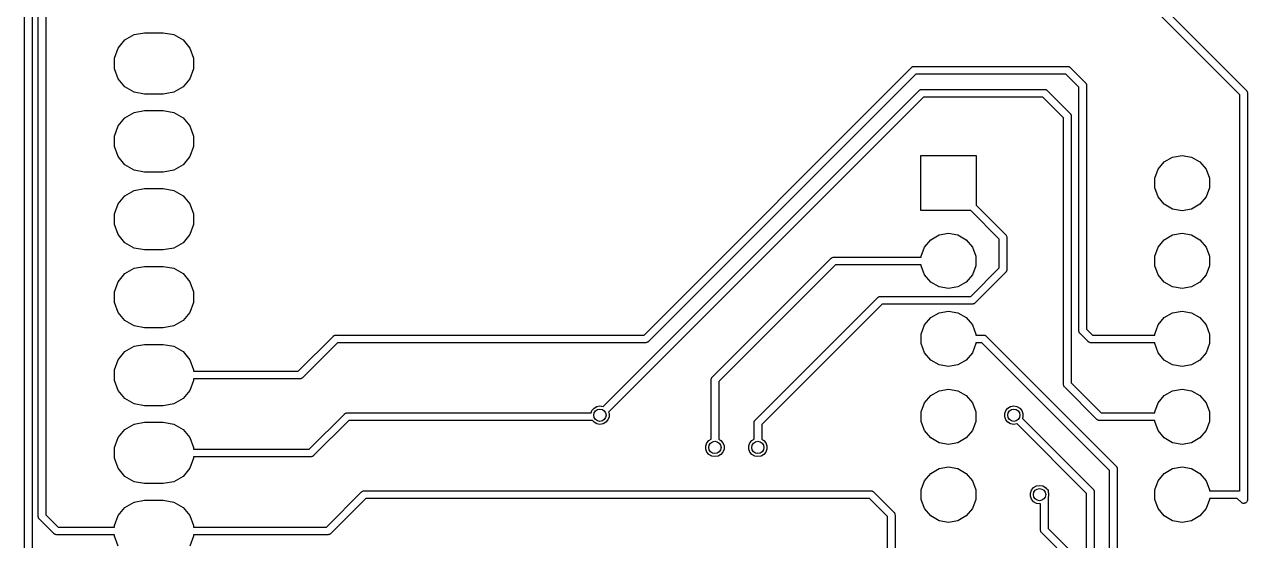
# Model space of a CAD drawing. Extents: x 100.7 to 163.2, y -130.7 to -69.1.
# Drawn here: x 100.67 to 140.56, y -106.91 to -90.08 of the extents above; entities that cross this region are included whole.
import ezdxf

# ---------------------------------------------------------------- set-up
doc = ezdxf.new("R2010")
doc.units = 0
doc.header["$MEASUREMENT"] = 0
doc.layers.add('BLACK', color=7, linetype='CONTINUOUS')

msp = doc.modelspace()

# ---------------------------------------------------------------- linework, layer by layer
at = {"layer": 'Black'}
for p, q in [((100.665, -107.97), (100.665, -87.17)), ((100.915, -87.2218), (100.915, -107.918)), ((101.115, -106.12), (101.115, -87.92)), ((101.365, -87.9718), (101.365, -106.068)), ((140.315, -92.3718), (137.638, -89.695)), ((137.778, -89.4816), (140.528, -92.2316)), ((103.942, -90.584), (104.243, -90.4103)), ((104.243, -90.4103), (104.585, -90.35)), ((104.585, -90.35), (105.195, -90.35)), ((105.195, -90.35), (105.537, -90.4103)), ((105.537, -90.4103), (105.838, -90.584)), ((103.6, -91.1764), (103.719, -90.85)), ((103.719, -90.85), (103.942, -90.584)), ((105.838, -90.584), (106.061, -90.85)), ((106.061, -90.85), (106.18, -91.1764)), ((103.6, -91.5236), (103.6, -91.1764)), ((106.18, -91.1764), (106.18, -91.5236)), ((103.719, -91.85), (103.6, -91.5236)), ((106.18, -91.5236), (106.061, -91.85)), ((120.878, -100.205), (129.602, -91.4816)), ((129.742, -91.695), (121.018, -100.418)), ((129.602, -91.4816), (129.606, -91.4785)), ((129.606, -91.4785), (129.61, -91.4742)), ((129.61, -91.4742), (129.624, -91.4661)), ((129.624, -91.4661), (129.637, -91.4567)), ((129.637, -91.4567), (129.642, -91.4553)), ((129.642, -91.4553), (129.647, -91.4525)), ((129.647, -91.4525), (129.663, -91.4497)), ((129.663, -91.4497), (129.679, -91.4455)), ((129.679, -91.4455), (129.685, -91.446)), ((129.685, -91.446), (129.69, -91.445)), ((129.69, -91.445), (134.69, -91.445)), ((134.638, -91.695), (129.742, -91.695)), ((135.065, -92.1218), (134.638, -91.695)), ((134.69, -91.445), (134.695, -91.446)), ((134.695, -91.446), (134.701, -91.4455)), ((134.701, -91.4455), (134.717, -91.4497)), ((134.717, -91.4497), (134.733, -91.4525)), ((134.733, -91.4525), (134.738, -91.4553)), ((134.738, -91.4553), (134.743, -91.4567)), ((134.743, -91.4567), (134.756, -91.4661)), ((134.756, -91.4661), (134.77, -91.4742)), ((134.77, -91.4742), (134.774, -91.4785)), ((134.774, -91.4785), (134.778, -91.4816)), ((134.778, -91.4816), (135.278, -91.9816)), ((103.942, -92.116), (103.719, -91.85)), ((104.243, -92.2897), (103.942, -92.116)), ((105.838, -92.116), (105.537, -92.2897)), ((106.061, -91.85), (105.838, -92.116)), ((135.065, -100.07), (135.065, -92.1218)), ((135.278, -91.9816), (135.282, -91.9861)), ((135.282, -91.9861), (135.286, -91.9897)), ((135.286, -91.9897), (135.294, -92.0038)), ((135.294, -92.0038), (135.303, -92.0172)), ((135.303, -92.0172), (135.305, -92.0225)), ((135.305, -92.0225), (135.307, -92.0272)), ((135.307, -92.0272), (135.31, -92.0433)), ((135.31, -92.0433), (135.315, -92.0591)), ((135.315, -92.0591), (135.314, -92.0646)), ((135.314, -92.0646), (135.315, -92.07)), ((135.315, -92.07), (135.315, -100.018)), ((104.585, -92.35), (104.243, -92.2897)), ((105.195, -92.35), (104.585, -92.35)), ((105.537, -92.2897), (105.195, -92.35)), ((119.545, -102.538), (129.852, -92.2316)), ((129.992, -92.445), (119.719, -102.718)), ((129.852, -92.2316), (129.856, -92.2285)), ((129.856, -92.2285), (129.86, -92.2242)), ((129.86, -92.2242), (129.874, -92.2161)), ((129.874, -92.2161), (129.887, -92.2067)), ((129.887, -92.2067), (129.892, -92.2053)), ((129.892, -92.2053), (129.897, -92.2025)), ((129.897, -92.2025), (129.913, -92.1997)), ((129.913, -92.1997), (129.929, -92.1955)), ((129.929, -92.1955), (129.935, -92.196)), ((129.935, -92.196), (129.94, -92.195)), ((129.94, -92.195), (133.94, -92.195)), ((133.888, -92.445), (129.992, -92.445)), ((134.565, -93.1218), (133.888, -92.445)), ((133.94, -92.195), (133.945, -92.196)), ((133.945, -92.196), (133.951, -92.1955)), ((133.951, -92.1955), (133.967, -92.1997)), ((133.967, -92.1997), (133.983, -92.2025)), ((133.983, -92.2025), (133.988, -92.2053)), ((133.988, -92.2053), (133.993, -92.2067)), ((133.993, -92.2067), (134.006, -92.2161)), ((134.006, -92.2161), (134.02, -92.2242)), ((134.02, -92.2242), (134.024, -92.2285)), ((134.024, -92.2285), (134.028, -92.2316)), ((134.028, -92.2316), (134.778, -92.9816)), ((140.315, -105.291), (140.315, -92.3718)), ((140.528, -92.2316), (140.532, -92.2361)), ((140.532, -92.2361), (140.536, -92.2397)), ((140.536, -92.2397), (140.544, -92.2538)), ((140.544, -92.2538), (140.553, -92.2672)), ((140.553, -92.2672), (140.555, -92.2725)), ((140.555, -92.2725), (140.557, -92.2772)), ((140.557, -92.2772), (140.56, -92.2933)), ((140.56, -92.2933), (140.565, -92.3091)), ((140.565, -92.3091), (140.564, -92.3146)), ((140.564, -92.3146), (140.565, -92.32)), ((140.565, -92.32), (140.565, -105.57)), ((103.942, -93.124), (104.243, -92.9503)), ((104.243, -92.9503), (104.585, -92.89)), ((104.585, -92.89), (105.195, -92.89)), ((105.195, -92.89), (105.537, -92.9503)), ((105.537, -92.9503), (105.838, -93.124)), ((103.719, -93.39), (103.942, -93.124)), ((105.838, -93.124), (106.061, -93.39)), ((134.565, -101.82), (134.565, -93.1218)), ((134.778, -92.9816), (134.782, -92.9861)), ((134.782, -92.9861), (134.786, -92.9897)), ((134.786, -92.9897), (134.794, -93.0038)), ((134.794, -93.0038), (134.803, -93.0172)), ((134.803, -93.0172), (134.805, -93.0225)), ((134.805, -93.0225), (134.807, -93.0272)), ((134.807, -93.0272), (134.81, -93.0433)), ((134.81, -93.0433), (134.815, -93.0591)), ((134.815, -93.0591), (134.814, -93.0646)), ((134.814, -93.0646), (134.815, -93.07)), ((134.815, -93.07), (134.815, -101.768)), ((103.6, -93.7164), (103.719, -93.39)), ((103.6, -94.0636), (103.6, -93.7164)), ((106.061, -93.39), (106.18, -93.7164)), ((106.18, -93.7164), (106.18, -94.0636)), ((103.719, -94.39), (103.6, -94.0636)), ((106.18, -94.0636), (106.061, -94.39)), ((103.942, -94.656), (103.719, -94.39)), ((106.061, -94.39), (105.838, -94.656)), ((129.91, -96.15), (129.91, -94.35)), ((129.91, -94.35), (131.71, -94.35)), ((131.71, -94.35), (131.71, -95.9732)), ((137.648, -94.7983), (137.849, -94.5579)), ((137.849, -94.5579), (138.121, -94.401)), ((138.121, -94.401), (138.43, -94.3466)), ((138.43, -94.3466), (138.739, -94.401)), ((138.739, -94.401), (139.011, -94.5579)), ((139.011, -94.5579), (139.212, -94.7983)), ((104.243, -94.8297), (103.942, -94.656)), ((104.585, -94.89), (104.243, -94.8297)), ((105.195, -94.89), (104.585, -94.89)), ((105.537, -94.8297), (105.195, -94.89)), ((105.838, -94.656), (105.537, -94.8297)), ((137.54, -95.0931), (137.648, -94.7983)), ((139.212, -94.7983), (139.32, -95.0931)), ((137.54, -95.4069), (137.54, -95.0931)), ((139.32, -95.0931), (139.32, -95.4069)), ((103.719, -95.93), (103.942, -95.664)), ((103.942, -95.664), (104.243, -95.4903)), ((104.243, -95.4903), (104.585, -95.43)), ((104.585, -95.43), (105.195, -95.43)), ((105.195, -95.43), (105.537, -95.4903)), ((105.537, -95.4903), (105.838, -95.664)), ((105.838, -95.664), (106.061, -95.93)), ((137.648, -95.7017), (137.54, -95.4069)), ((137.849, -95.9421), (137.648, -95.7017)), ((139.212, -95.7017), (139.011, -95.9421)), ((139.32, -95.4069), (139.212, -95.7017)), ((103.6, -96.2564), (103.719, -95.93)), ((106.061, -95.93), (106.18, -96.2564)), ((131.533, -96.15), (129.91, -96.15)), ((132.465, -97.0818), (131.533, -96.15)), ((131.71, -95.9732), (132.678, -96.9416)), ((138.121, -96.099), (137.849, -95.9421)), ((138.43, -96.1534), (138.121, -96.099)), ((138.739, -96.099), (138.43, -96.1534)), ((139.011, -95.9421), (138.739, -96.099)), ((103.6, -96.6036), (103.6, -96.2564)), ((106.18, -96.2564), (106.18, -96.6036)), ((103.719, -96.93), (103.6, -96.6036)), ((103.942, -97.196), (103.719, -96.93)), ((106.061, -96.93), (105.838, -97.196)), ((106.18, -96.6036), (106.061, -96.93)), ((130.229, -97.0979), (130.501, -96.941)), ((130.501, -96.941), (130.81, -96.8866)), ((130.81, -96.8866), (131.119, -96.941)), ((131.119, -96.941), (131.391, -97.0979)), ((132.678, -96.9416), (132.682, -96.9461)), ((132.682, -96.9461), (132.686, -96.9497)), ((132.686, -96.9497), (132.694, -96.9638)), ((137.849, -97.0979), (138.121, -96.941)), ((138.121, -96.941), (138.43, -96.8866)), ((138.43, -96.8866), (138.739, -96.941)), ((138.739, -96.941), (139.011, -97.0979)), ((104.243, -97.3697), (103.942, -97.196)), ((105.838, -97.196), (105.537, -97.3697)), ((129.92, -97.6331), (130.028, -97.3383)), ((130.028, -97.3383), (130.229, -97.0979)), ((131.391, -97.0979), (131.592, -97.3383)), ((131.592, -97.3383), (131.7, -97.6331)), ((132.465, -98.0182), (132.465, -97.0818)), ((132.694, -96.9638), (132.703, -96.9772)), ((132.703, -96.9772), (132.705, -96.9825)), ((132.705, -96.9825), (132.707, -96.9872)), ((132.707, -96.9872), (132.71, -97.0033)), ((132.71, -97.0033), (132.715, -97.0191)), ((132.715, -97.0191), (132.714, -97.0246)), ((132.714, -97.0246), (132.715, -97.03)), ((132.715, -97.03), (132.715, -98.07)), ((137.54, -97.6331), (137.648, -97.3383)), ((137.648, -97.3383), (137.849, -97.0979)), ((139.011, -97.0979), (139.212, -97.3383)), ((139.212, -97.3383), (139.32, -97.6331)), ((104.585, -97.43), (104.243, -97.3697)), ((105.195, -97.43), (104.585, -97.43)), ((105.537, -97.3697), (105.195, -97.43)), ((123.102, -101.582), (126.982, -97.7016)), ((126.982, -97.7016), (126.986, -97.6985)), ((126.986, -97.6985), (126.99, -97.6942)), ((126.99, -97.6942), (127.004, -97.6861)), ((127.004, -97.6861), (127.017, -97.6767)), ((127.017, -97.6767), (127.022, -97.6753)), ((127.022, -97.6753), (127.027, -97.6725)), ((127.027, -97.6725), (127.043, -97.6697)), ((127.043, -97.6697), (127.059, -97.6655)), ((127.059, -97.6655), (127.065, -97.666)), ((127.065, -97.666), (127.07, -97.665)), ((127.07, -97.665), (129.92, -97.665)), ((129.92, -97.665), (129.92, -97.6331)), ((131.7, -97.6331), (131.7, -97.9469)), ((137.54, -97.9469), (137.54, -97.6331)), ((139.32, -97.6331), (139.32, -97.9469)), ((103.942, -98.204), (104.243, -98.0303)), ((104.243, -98.0303), (104.585, -97.97)), ((104.585, -97.97), (105.195, -97.97)), ((105.195, -97.97), (105.537, -98.0303)), ((105.537, -98.0303), (105.838, -98.204)), ((127.122, -97.915), (123.315, -101.722)), ((129.92, -97.915), (127.122, -97.915)), ((129.92, -97.9469), (129.92, -97.915)), ((130.028, -98.2417), (129.92, -97.9469)), ((131.538, -98.945), (132.465, -98.0182)), ((131.7, -97.9469), (131.592, -98.2417)), ((132.682, -98.1539), (132.678, -98.1584)), ((132.686, -98.1503), (132.682, -98.1539)), ((132.694, -98.1362), (132.686, -98.1503)), ((132.703, -98.1228), (132.694, -98.1362)), ((132.705, -98.1175), (132.703, -98.1228)), ((132.707, -98.1128), (132.705, -98.1175)), ((132.71, -98.0967), (132.707, -98.1128)), ((132.715, -98.0809), (132.71, -98.0967)), ((132.715, -98.07), (132.714, -98.0754)), ((132.714, -98.0754), (132.715, -98.0809)), ((137.648, -98.2417), (137.54, -97.9469)), ((139.32, -97.9469), (139.212, -98.2417)), ((103.6, -98.7964), (103.719, -98.47)), ((103.719, -98.47), (103.942, -98.204)), ((105.838, -98.204), (106.061, -98.47)), ((106.061, -98.47), (106.18, -98.7964)), ((130.229, -98.4821), (130.028, -98.2417)), ((130.501, -98.639), (130.229, -98.4821)), ((131.391, -98.4821), (131.119, -98.639)), ((131.592, -98.2417), (131.391, -98.4821)), ((132.678, -98.1584), (131.678, -99.1584)), ((137.849, -98.4821), (137.648, -98.2417)), ((138.121, -98.639), (137.849, -98.4821)), ((139.011, -98.4821), (138.739, -98.639)), ((139.212, -98.2417), (139.011, -98.4821)), ((103.6, -99.1436), (103.6, -98.7964)), ((106.18, -98.7964), (106.18, -99.1436)), ((128.547, -98.9525), (128.563, -98.9497)), ((128.563, -98.9497), (128.579, -98.9455)), ((128.579, -98.9455), (128.585, -98.946)), ((128.585, -98.946), (128.59, -98.945)), ((128.59, -98.945), (131.538, -98.945)), ((130.81, -98.6934), (130.501, -98.639)), ((131.119, -98.639), (130.81, -98.6934)), ((138.43, -98.6934), (138.121, -98.639)), ((138.739, -98.639), (138.43, -98.6934)), ((103.719, -99.47), (103.6, -99.1436)), ((106.18, -99.1436), (106.061, -99.47)), ((124.502, -102.982), (128.502, -98.9816)), ((128.642, -99.195), (124.715, -103.122)), ((128.502, -98.9816), (128.506, -98.9785)), ((128.506, -98.9785), (128.51, -98.9742)), ((128.51, -98.9742), (128.524, -98.9661)), ((128.524, -98.9661), (128.537, -98.9567)), ((128.537, -98.9567), (128.542, -98.9553)), ((128.542, -98.9553), (128.547, -98.9525)), ((131.59, -99.195), (128.642, -99.195)), ((131.595, -99.194), (131.59, -99.195)), ((131.601, -99.1945), (131.595, -99.194)), ((131.617, -99.1903), (131.601, -99.1945)), ((131.633, -99.1875), (131.617, -99.1903)), ((131.638, -99.1847), (131.633, -99.1875)), ((131.643, -99.1833), (131.638, -99.1847)), ((131.656, -99.1739), (131.643, -99.1833)), ((131.67, -99.1658), (131.656, -99.1739)), ((131.674, -99.1615), (131.67, -99.1658)), ((131.678, -99.1584), (131.674, -99.1615)), ((103.942, -99.736), (103.719, -99.47)), ((104.243, -99.9097), (103.942, -99.736)), ((105.838, -99.736), (105.537, -99.9097)), ((106.061, -99.47), (105.838, -99.736)), ((130.028, -99.8783), (130.229, -99.6379)), ((130.229, -99.6379), (130.501, -99.481)), ((130.501, -99.481), (130.81, -99.4266)), ((130.81, -99.4266), (131.119, -99.481)), ((131.119, -99.481), (131.391, -99.6379)), ((131.391, -99.6379), (131.592, -99.8783)), ((137.648, -99.8783), (137.849, -99.6379)), ((137.849, -99.6379), (138.121, -99.481)), ((138.121, -99.481), (138.43, -99.4266)), ((138.43, -99.4266), (138.739, -99.481)), ((138.739, -99.481), (139.011, -99.6379)), ((139.011, -99.6379), (139.212, -99.8783)), ((104.585, -99.97), (104.243, -99.9097)), ((105.195, -99.97), (104.585, -99.97)), ((105.537, -99.9097), (105.195, -99.97)), ((129.92, -100.173), (130.028, -99.8783)), ((131.592, -99.8783), (131.7, -100.173)), ((135.066, -100.075), (135.065, -100.07)), ((135.065, -100.081), (135.066, -100.075)), ((135.07, -100.097), (135.065, -100.081)), ((135.073, -100.113), (135.07, -100.097)), ((135.075, -100.118), (135.073, -100.113)), ((135.077, -100.123), (135.075, -100.118)), ((135.086, -100.136), (135.077, -100.123)), ((135.094, -100.15), (135.086, -100.136)), ((135.315, -100.018), (135.502, -100.205)), ((137.54, -100.173), (137.648, -99.8783)), ((139.212, -99.8783), (139.32, -100.173)), ((104.243, -100.57), (104.585, -100.51)), ((104.585, -100.51), (105.195, -100.51)), ((105.195, -100.51), (105.537, -100.57)), ((109.598, -101.385), (110.742, -100.242)), ((110.882, -100.455), (109.738, -101.598)), ((110.742, -100.242), (110.746, -100.238)), ((110.746, -100.238), (110.75, -100.234)), ((110.75, -100.234), (110.764, -100.226)), ((110.764, -100.226), (110.777, -100.217)), ((110.777, -100.217), (110.782, -100.215)), ((110.782, -100.215), (110.787, -100.213)), ((110.787, -100.213), (110.803, -100.21)), ((110.803, -100.21), (110.819, -100.205)), ((110.819, -100.205), (110.825, -100.206)), ((110.825, -100.206), (110.83, -100.205)), ((110.83, -100.205), (114.3, -100.205)), ((114.3, -100.455), (110.882, -100.455)), ((114.3, -100.205), (120.878, -100.205)), ((120.93, -100.455), (114.3, -100.455)), ((120.935, -100.454), (120.93, -100.455)), ((120.941, -100.455), (120.935, -100.454)), ((120.957, -100.45), (120.941, -100.455)), ((120.973, -100.447), (120.957, -100.45)), ((120.978, -100.445), (120.973, -100.447)), ((120.983, -100.443), (120.978, -100.445)), ((120.996, -100.434), (120.983, -100.443)), ((121.01, -100.426), (120.996, -100.434)), ((121.014, -100.422), (121.01, -100.426)), ((121.018, -100.418), (121.014, -100.422)), ((129.92, -100.487), (129.92, -100.173)), ((130.028, -100.782), (129.92, -100.487)), ((131.7, -100.487), (131.592, -100.782)), ((131.7, -100.173), (131.7, -100.205)), ((131.7, -100.205), (131.95, -100.205)), ((131.898, -100.455), (131.7, -100.455)), ((131.7, -100.455), (131.7, -100.487)), ((136.065, -104.622), (131.898, -100.455)), ((131.95, -100.205), (131.955, -100.206)), ((131.955, -100.206), (131.961, -100.205)), ((131.961, -100.205), (131.977, -100.21)), ((131.977, -100.21), (131.993, -100.213)), ((131.993, -100.213), (131.998, -100.215)), ((131.998, -100.215), (132.003, -100.217)), ((132.003, -100.217), (132.016, -100.226)), ((132.016, -100.226), (132.03, -100.234)), ((132.03, -100.234), (132.034, -100.238)), ((132.034, -100.238), (132.038, -100.242)), ((132.038, -100.242), (136.278, -104.482)), ((135.098, -100.154), (135.094, -100.15)), ((135.102, -100.158), (135.098, -100.154)), ((135.362, -100.418), (135.102, -100.158)), ((135.366, -100.422), (135.362, -100.418)), ((135.37, -100.426), (135.366, -100.422)), ((135.384, -100.434), (135.37, -100.426)), ((135.397, -100.443), (135.384, -100.434)), ((135.402, -100.445), (135.397, -100.443)), ((135.407, -100.447), (135.402, -100.445)), ((135.423, -100.45), (135.407, -100.447)), ((135.439, -100.455), (135.423, -100.45)), ((135.445, -100.454), (135.439, -100.455)), ((135.45, -100.455), (135.445, -100.454)), ((137.54, -100.455), (135.45, -100.455)), ((135.502, -100.205), (137.54, -100.205)), ((137.54, -100.205), (137.54, -100.173)), ((137.54, -100.487), (137.54, -100.455)), ((137.648, -100.782), (137.54, -100.487)), ((139.32, -100.487), (139.212, -100.782)), ((139.32, -100.173), (139.32, -100.487)), ((103.719, -101.01), (103.942, -100.744)), ((103.942, -100.744), (104.243, -100.57)), ((105.537, -100.57), (105.838, -100.744)), ((105.838, -100.744), (106.061, -101.01)), ((130.229, -101.022), (130.028, -100.782)), ((131.592, -100.782), (131.391, -101.022)), ((137.849, -101.022), (137.648, -100.782)), ((139.212, -100.782), (139.011, -101.022)), ((103.6, -101.336), (103.719, -101.01)), ((103.6, -101.684), (103.6, -101.336)), ((106.061, -101.01), (106.18, -101.336)), ((106.18, -101.336), (106.18, -101.385)), ((130.501, -101.179), (130.229, -101.022)), ((130.81, -101.233), (130.501, -101.179)), ((131.119, -101.179), (130.81, -101.233)), ((131.391, -101.022), (131.119, -101.179)), ((138.121, -101.179), (137.849, -101.022)), ((138.43, -101.233), (138.121, -101.179)), ((138.739, -101.179), (138.43, -101.233)), ((139.011, -101.022), (138.739, -101.179)), ((103.719, -102.01), (103.6, -101.684)), ((106.18, -101.684), (106.061, -102.01)), ((106.18, -101.385), (109.598, -101.385)), ((109.65, -101.635), (106.18, -101.635)), ((106.18, -101.635), (106.18, -101.684)), ((109.655, -101.634), (109.65, -101.635)), ((109.661, -101.635), (109.655, -101.634)), ((109.677, -101.63), (109.661, -101.635)), ((109.693, -101.627), (109.677, -101.63)), ((109.698, -101.625), (109.693, -101.627)), ((109.703, -101.623), (109.698, -101.625)), ((109.716, -101.614), (109.703, -101.623)), ((109.73, -101.606), (109.716, -101.614)), ((109.734, -101.602), (109.73, -101.606)), ((109.738, -101.598), (109.734, -101.602)), ((123.065, -101.659), (123.07, -101.643)), ((123.066, -101.665), (123.065, -101.659)), ((123.065, -101.67), (123.066, -101.665)), ((123.065, -103.6), (123.065, -101.67)), ((123.07, -101.643), (123.073, -101.627)), ((123.073, -101.627), (123.075, -101.622)), ((123.075, -101.622), (123.077, -101.617)), ((123.077, -101.617), (123.086, -101.604)), ((123.086, -101.604), (123.094, -101.59)), ((123.094, -101.59), (123.098, -101.586)), ((123.098, -101.586), (123.102, -101.582)), ((123.315, -101.722), (123.315, -103.6)), ((103.942, -102.276), (103.719, -102.01)), ((106.061, -102.01), (105.838, -102.276)), ((130.229, -102.178), (130.501, -102.021)), ((130.501, -102.021), (130.81, -101.967)), ((130.81, -101.967), (131.119, -102.021)), ((131.119, -102.021), (131.391, -102.178)), ((134.566, -101.825), (134.565, -101.82)), ((134.565, -101.831), (134.566, -101.825)), ((134.57, -101.847), (134.565, -101.831)), ((134.573, -101.863), (134.57, -101.847)), ((134.575, -101.868), (134.573, -101.863)), ((134.577, -101.873), (134.575, -101.868)), ((134.586, -101.886), (134.577, -101.873)), ((134.594, -101.9), (134.586, -101.886)), ((134.598, -101.904), (134.594, -101.9)), ((134.602, -101.908), (134.598, -101.904)), ((135.652, -102.958), (134.602, -101.908)), ((134.815, -101.768), (135.792, -102.745)), ((137.849, -102.178), (138.121, -102.021)), ((138.121, -102.021), (138.43, -101.967)), ((138.43, -101.967), (138.739, -102.021)), ((138.739, -102.021), (139.011, -102.178)), ((104.243, -102.45), (103.942, -102.276)), ((104.585, -102.51), (104.243, -102.45)), ((105.195, -102.51), (104.585, -102.51)), ((105.537, -102.45), (105.195, -102.51)), ((105.838, -102.276), (105.537, -102.45)), ((119.246, -102.589), (119.337, -102.537)), ((119.337, -102.537), (119.44, -102.519)), ((119.44, -102.519), (119.543, -102.537)), ((119.543, -102.537), (119.545, -102.538)), ((129.92, -102.713), (130.028, -102.418)), ((130.028, -102.418), (130.229, -102.178)), ((131.391, -102.178), (131.592, -102.418)), ((131.592, -102.418), (131.7, -102.713)), ((132.746, -102.589), (132.837, -102.537)), ((132.837, -102.537), (132.94, -102.519)), ((132.94, -102.519), (133.043, -102.537)), ((133.043, -102.537), (133.134, -102.589)), ((137.54, -102.713), (137.648, -102.418)), ((137.648, -102.418), (137.849, -102.178)), ((139.011, -102.178), (139.212, -102.418)), ((139.212, -102.418), (139.32, -102.713)), ((109.958, -103.925), (111.102, -102.782)), ((111.102, -102.782), (111.106, -102.778)), ((111.106, -102.778), (111.11, -102.774)), ((111.11, -102.774), (111.124, -102.766)), ((111.124, -102.766), (111.137, -102.757)), ((111.137, -102.757), (111.142, -102.755)), ((111.142, -102.755), (111.147, -102.753)), ((111.147, -102.753), (111.163, -102.75)), ((111.163, -102.75), (111.179, -102.745)), ((111.179, -102.745), (111.185, -102.746)), ((111.185, -102.746), (111.19, -102.745)), ((111.19, -102.745), (114.3, -102.745)), ((114.3, -102.745), (119.152, -102.745)), ((119.152, -102.745), (119.179, -102.669)), ((119.179, -102.669), (119.246, -102.589)), ((119.737, -102.872), (119.701, -102.971)), ((119.719, -102.718), (119.737, -102.768)), ((119.737, -102.768), (119.737, -102.872)), ((129.92, -103.027), (129.92, -102.713)), ((131.7, -102.713), (131.7, -103.027)), ((132.643, -102.768), (132.679, -102.669)), ((132.643, -102.872), (132.643, -102.768)), ((132.679, -102.971), (132.643, -102.872)), ((132.679, -102.669), (132.746, -102.589)), ((133.134, -102.589), (133.201, -102.669)), ((133.201, -102.669), (133.237, -102.768)), ((133.237, -102.872), (133.219, -102.922)), ((133.219, -102.922), (135.528, -105.232)), ((133.237, -102.768), (133.237, -102.872)), ((135.792, -102.745), (137.54, -102.745)), ((137.54, -102.745), (137.54, -102.713)), ((139.32, -102.713), (139.32, -103.027)), ((103.719, -103.55), (103.942, -103.284)), ((103.942, -103.284), (104.243, -103.11)), ((104.243, -103.11), (104.585, -103.05)), ((104.585, -103.05), (105.195, -103.05)), ((105.195, -103.05), (105.537, -103.11)), ((105.537, -103.11), (105.838, -103.284)), ((105.838, -103.284), (106.061, -103.55)), ((111.242, -102.995), (110.098, -104.138)), ((114.3, -102.995), (111.242, -102.995)), ((119.2, -102.995), (114.3, -102.995)), ((119.246, -103.051), (119.2, -102.995)), ((119.337, -103.103), (119.246, -103.051)), ((119.44, -103.121), (119.337, -103.103)), ((119.543, -103.103), (119.44, -103.121)), ((119.634, -103.051), (119.543, -103.103)), ((119.701, -102.971), (119.634, -103.051)), ((124.465, -103.059), (124.47, -103.043)), ((124.466, -103.065), (124.465, -103.059)), ((124.465, -103.07), (124.466, -103.065)), ((124.465, -103.6), (124.465, -103.07)), ((124.47, -103.043), (124.473, -103.027)), ((124.473, -103.027), (124.475, -103.022)), ((124.475, -103.022), (124.477, -103.017)), ((124.477, -103.017), (124.486, -103.004)), ((124.486, -103.004), (124.494, -102.99)), ((124.494, -102.99), (124.498, -102.986)), ((124.498, -102.986), (124.502, -102.982)), ((124.715, -103.122), (124.715, -103.6)), ((130.028, -103.322), (129.92, -103.027)), ((130.229, -103.562), (130.028, -103.322)), ((131.592, -103.322), (131.391, -103.562)), ((131.7, -103.027), (131.592, -103.322)), ((132.746, -103.051), (132.679, -102.971)), ((132.837, -103.103), (132.746, -103.051)), ((132.94, -103.121), (132.837, -103.103)), ((133.043, -103.103), (132.94, -103.121)), ((133.045, -103.102), (133.043, -103.103)), ((135.315, -105.372), (133.045, -103.102)), ((135.656, -102.962), (135.652, -102.958)), ((135.66, -102.966), (135.656, -102.962)), ((135.674, -102.974), (135.66, -102.966)), ((135.687, -102.983), (135.674, -102.974)), ((135.692, -102.985), (135.687, -102.983)), ((135.697, -102.987), (135.692, -102.985)), ((135.713, -102.99), (135.697, -102.987)), ((135.729, -102.995), (135.713, -102.99)), ((135.735, -102.994), (135.729, -102.995)), ((135.74, -102.995), (135.735, -102.994)), ((137.54, -102.995), (135.74, -102.995)), ((137.54, -103.027), (137.54, -102.995)), ((137.648, -103.322), (137.54, -103.027)), ((137.849, -103.562), (137.648, -103.322)), ((139.212, -103.322), (139.011, -103.562)), ((139.32, -103.027), (139.212, -103.322)), ((103.6, -103.876), (103.719, -103.55)), ((106.061, -103.55), (106.18, -103.876)), ((122.893, -103.818), (122.929, -103.719)), ((122.929, -103.719), (122.996, -103.639)), ((122.996, -103.639), (123.065, -103.6)), ((123.315, -103.6), (123.384, -103.639)), ((123.384, -103.639), (123.451, -103.719)), ((123.451, -103.719), (123.487, -103.818)), ((124.293, -103.818), (124.329, -103.719)), ((124.329, -103.719), (124.396, -103.639)), ((124.396, -103.639), (124.465, -103.6)), ((124.715, -103.6), (124.784, -103.639)), ((124.784, -103.639), (124.851, -103.719)), ((124.851, -103.719), (124.887, -103.818)), ((130.501, -103.719), (130.229, -103.562)), ((130.81, -103.773), (130.501, -103.719)), ((131.119, -103.719), (130.81, -103.773)), ((131.391, -103.562), (131.119, -103.719)), ((138.121, -103.719), (137.849, -103.562)), ((138.43, -103.773), (138.121, -103.719)), ((138.739, -103.719), (138.43, -103.773)), ((139.011, -103.562), (138.739, -103.719)), ((103.6, -104.224), (103.6, -103.876)), ((106.18, -103.876), (106.18, -103.925)), ((106.18, -103.925), (109.958, -103.925)), ((110.098, -104.138), (110.094, -104.142)), ((122.893, -103.922), (122.893, -103.818)), ((122.929, -104.021), (122.893, -103.922)), ((122.996, -104.101), (122.929, -104.021)), ((123.087, -104.153), (122.996, -104.101)), ((123.384, -104.101), (123.293, -104.153)), ((123.451, -104.021), (123.384, -104.101)), ((123.487, -103.922), (123.451, -104.021)), ((123.487, -103.818), (123.487, -103.922)), ((124.293, -103.922), (124.293, -103.818)), ((124.329, -104.021), (124.293, -103.922)), ((124.396, -104.101), (124.329, -104.021)), ((124.487, -104.153), (124.396, -104.101)), ((124.784, -104.101), (124.693, -104.153)), ((124.851, -104.021), (124.784, -104.101)), ((124.887, -103.922), (124.851, -104.021)), ((124.887, -103.818), (124.887, -103.922)), ((103.719, -104.55), (103.6, -104.224)), ((106.18, -104.224), (106.061, -104.55)), ((110.01, -104.175), (106.18, -104.175)), ((106.18, -104.175), (106.18, -104.224)), ((110.015, -104.174), (110.01, -104.175)), ((110.021, -104.175), (110.015, -104.174)), ((110.037, -104.17), (110.021, -104.175)), ((110.053, -104.167), (110.037, -104.17)), ((110.058, -104.165), (110.053, -104.167)), ((110.063, -104.163), (110.058, -104.165)), ((110.076, -104.154), (110.063, -104.163)), ((110.09, -104.146), (110.076, -104.154)), ((110.094, -104.142), (110.09, -104.146)), ((123.19, -104.171), (123.087, -104.153)), ((123.293, -104.153), (123.19, -104.171)), ((124.59, -104.171), (124.487, -104.153)), ((124.693, -104.153), (124.59, -104.171)), ((130.501, -104.561), (130.81, -104.507)), ((130.81, -104.507), (131.119, -104.561)), ((136.278, -104.482), (136.282, -104.486)), ((136.282, -104.486), (136.286, -104.49)), ((136.286, -104.49), (136.294, -104.504)), ((136.294, -104.504), (136.303, -104.517)), ((136.303, -104.517), (136.305, -104.522)), ((136.305, -104.522), (136.307, -104.527)), ((136.307, -104.527), (136.31, -104.543)), ((138.121, -104.561), (138.43, -104.507)), ((138.43, -104.507), (138.739, -104.561)), ((103.942, -104.816), (103.719, -104.55)), ((104.243, -104.99), (103.942, -104.816)), ((105.838, -104.816), (105.537, -104.99)), ((106.061, -104.55), (105.838, -104.816)), ((130.028, -104.958), (130.229, -104.718)), ((130.229, -104.718), (130.501, -104.561)), ((131.119, -104.561), (131.391, -104.718)), ((131.391, -104.718), (131.592, -104.958)), ((136.065, -114.82), (136.065, -104.622)), ((136.31, -104.543), (136.315, -104.559)), ((136.315, -104.559), (136.314, -104.565)), ((136.314, -104.565), (136.315, -104.57)), ((136.315, -104.57), (136.315, -114.768)), ((137.648, -104.958), (137.849, -104.718)), ((137.849, -104.718), (138.121, -104.561)), ((138.739, -104.561), (139.011, -104.718)), ((139.011, -104.718), (139.212, -104.958)), ((104.585, -105.05), (104.243, -104.99)), ((105.195, -105.05), (104.585, -105.05)), ((105.537, -104.99), (105.195, -105.05)), ((110.518, -106.465), (111.662, -105.322)), ((111.662, -105.322), (111.666, -105.318)), ((111.666, -105.318), (111.67, -105.314)), ((111.67, -105.314), (111.684, -105.306)), ((111.684, -105.306), (111.697, -105.297)), ((111.697, -105.297), (111.702, -105.295)), ((111.702, -105.295), (111.707, -105.293)), ((111.707, -105.293), (111.723, -105.29)), ((111.723, -105.29), (111.739, -105.285)), ((111.739, -105.285), (111.745, -105.286)), ((111.745, -105.286), (111.75, -105.285)), ((111.75, -105.285), (113.79, -105.285)), ((113.79, -105.285), (114.3, -105.285)), ((114.3, -105.285), (128.28, -105.285)), ((128.28, -105.285), (128.285, -105.286)), ((128.285, -105.286), (128.291, -105.285)), ((128.291, -105.285), (128.307, -105.29)), ((128.307, -105.29), (128.323, -105.293)), ((128.323, -105.293), (128.328, -105.295)), ((128.328, -105.295), (128.333, -105.297)), ((128.333, -105.297), (128.346, -105.306)), ((128.346, -105.306), (128.36, -105.314)), ((128.36, -105.314), (128.364, -105.318)), ((128.364, -105.318), (128.368, -105.322)), ((128.368, -105.322), (129.028, -105.982)), ((129.92, -105.253), (130.028, -104.958)), ((129.92, -105.567), (129.92, -105.253)), ((131.592, -104.958), (131.7, -105.253)), ((131.7, -105.253), (131.7, -105.567)), ((133.483, -105.358), (133.519, -105.259)), ((133.519, -105.259), (133.586, -105.179)), ((133.586, -105.179), (133.677, -105.127)), ((133.677, -105.127), (133.78, -105.109)), ((133.78, -105.109), (133.883, -105.127)), ((133.883, -105.127), (133.974, -105.179)), ((133.974, -105.179), (134, -105.211)), ((134, -105.211), (134.002, -105.212)), ((134.002, -105.212), (134.036, -105.24)), ((134.036, -105.24), (134.057, -105.277)), ((134.057, -105.277), (134.065, -105.32)), ((134.065, -105.32), (134.065, -105.326)), ((134.065, -105.326), (134.077, -105.358)), ((135.528, -105.232), (135.532, -105.236)), ((135.532, -105.236), (135.536, -105.24)), ((135.536, -105.24), (135.544, -105.254)), ((135.544, -105.254), (135.553, -105.267)), ((135.553, -105.267), (135.555, -105.272)), ((135.555, -105.272), (135.557, -105.277)), ((135.557, -105.277), (135.56, -105.293)), ((135.56, -105.293), (135.565, -105.309)), ((135.565, -105.309), (135.564, -105.315)), ((135.564, -105.315), (135.565, -105.32)), ((135.565, -105.32), (135.565, -115.768)), ((137.54, -105.253), (137.648, -104.958)), ((137.54, -105.567), (137.54, -105.253)), ((139.212, -104.958), (139.32, -105.253)), ((139.32, -105.253), (139.32, -105.285)), ((139.32, -105.285), (140.28, -105.285)), ((140.28, -105.285), (140.285, -105.286)), ((140.285, -105.286), (140.291, -105.285)), ((140.291, -105.285), (140.307, -105.29)), ((140.307, -105.29), (140.315, -105.291)), ((103.942, -105.824), (104.243, -105.65)), ((104.243, -105.65), (104.585, -105.59)), ((104.585, -105.59), (105.195, -105.59)), ((105.195, -105.59), (105.537, -105.65)), ((105.537, -105.65), (105.838, -105.824)), ((111.802, -105.535), (110.658, -106.678)), ((113.78, -105.535), (111.802, -105.535)), ((113.79, -105.535), (113.78, -105.535)), ((114.3, -105.535), (113.79, -105.535)), ((128.228, -105.535), (114.3, -105.535)), ((128.815, -106.122), (128.228, -105.535)), ((130.028, -105.862), (129.92, -105.567)), ((131.7, -105.567), (131.592, -105.862)), ((133.483, -105.462), (133.483, -105.358)), ((133.519, -105.561), (133.483, -105.462)), ((133.586, -105.641), (133.519, -105.561)), ((133.677, -105.693), (133.586, -105.641)), ((133.78, -105.711), (133.677, -105.693)), ((133.815, -105.705), (133.78, -105.711)), ((133.815, -106.57), (133.815, -105.705)), ((134.077, -105.462), (134.065, -105.494)), ((134.065, -105.494), (134.065, -106.518)), ((134.077, -105.358), (134.077, -105.462)), ((135.315, -115.82), (135.315, -105.372)), ((137.648, -105.862), (137.54, -105.567)), ((139.32, -105.567), (139.212, -105.862)), ((140.228, -105.535), (139.32, -105.535)), ((139.32, -105.535), (139.32, -105.567)), ((140.352, -105.658), (140.228, -105.535)), ((140.365, -105.668), (140.352, -105.658)), ((140.377, -105.678), (140.365, -105.668)), ((140.383, -105.68), (140.377, -105.678)), ((140.387, -105.683), (140.383, -105.68)), ((140.403, -105.688), (140.387, -105.683)), ((140.418, -105.693), (140.403, -105.688)), ((140.424, -105.693), (140.418, -105.693)), ((140.429, -105.695), (140.424, -105.693)), ((140.445, -105.693), (140.429, -105.695)), ((140.462, -105.693), (140.445, -105.693)), ((140.467, -105.691), (140.462, -105.693)), ((140.472, -105.691), (140.467, -105.691)), ((140.487, -105.684), (140.472, -105.691)), ((140.502, -105.678), (140.487, -105.684)), ((140.507, -105.675), (140.502, -105.678)), ((140.512, -105.672), (140.507, -105.675)), ((140.523, -105.661), (140.512, -105.672)), ((140.536, -105.65), (140.523, -105.661)), ((140.539, -105.646), (140.536, -105.65)), ((140.542, -105.642), (140.539, -105.646)), ((140.549, -105.627), (140.542, -105.642)), ((140.557, -105.613), (140.549, -105.627)), ((140.558, -105.607), (140.557, -105.613)), ((140.561, -105.602), (140.558, -105.607)), ((140.562, -105.586), (140.561, -105.602)), ((140.565, -105.57), (140.562, -105.586)), ((101.116, -106.125), (101.115, -106.12)), ((101.115, -106.131), (101.116, -106.125)), ((101.12, -106.147), (101.115, -106.131)), ((101.365, -106.068), (101.762, -106.465)), ((103.6, -106.416), (103.719, -106.09)), ((103.719, -106.09), (103.942, -105.824)), ((105.838, -105.824), (106.061, -106.09)), ((106.061, -106.09), (106.18, -106.416)), ((128.815, -115.32), (128.815, -106.122)), ((129.028, -105.982), (129.032, -105.986)), ((129.032, -105.986), (129.036, -105.99)), ((129.036, -105.99), (129.044, -106.004)), ((129.044, -106.004), (129.053, -106.017)), ((129.053, -106.017), (129.055, -106.022)), ((129.055, -106.022), (129.057, -106.027)), ((129.057, -106.027), (129.06, -106.043)), ((129.06, -106.043), (129.065, -106.059)), ((129.065, -106.059), (129.064, -106.065)), ((129.064, -106.065), (129.065, -106.07)), ((129.065, -106.07), (129.065, -115.268)), ((130.229, -106.102), (130.028, -105.862)), ((130.501, -106.259), (130.229, -106.102)), ((131.391, -106.102), (131.119, -106.259)), ((131.592, -105.862), (131.391, -106.102)), ((137.849, -106.102), (137.648, -105.862)), ((138.121, -106.259), (137.849, -106.102)), ((139.011, -106.102), (138.739, -106.259)), ((139.212, -105.862), (139.011, -106.102)), ((101.123, -106.163), (101.12, -106.147)), ((101.125, -106.168), (101.123, -106.163)), ((101.127, -106.173), (101.125, -106.168)), ((101.136, -106.186), (101.127, -106.173)), ((101.144, -106.2), (101.136, -106.186)), ((101.148, -106.204), (101.144, -106.2)), ((101.152, -106.208), (101.148, -106.204)), ((101.622, -106.678), (101.152, -106.208)), ((101.762, -106.465), (103.6, -106.465)), ((103.6, -106.465), (103.6, -106.416)), ((106.18, -106.416), (106.18, -106.465)), ((106.18, -106.465), (110.518, -106.465)), ((130.81, -106.313), (130.501, -106.259)), ((131.119, -106.259), (130.81, -106.313)), ((134.065, -106.518), (135.028, -107.482)), ((138.43, -106.313), (138.121, -106.259)), ((138.739, -106.259), (138.43, -106.313)), ((101.626, -106.682), (101.622, -106.678)), ((101.63, -106.686), (101.626, -106.682)), ((101.644, -106.694), (101.63, -106.686)), ((101.657, -106.703), (101.644, -106.694)), ((101.662, -106.705), (101.657, -106.703)), ((101.667, -106.707), (101.662, -106.705)), ((101.683, -106.71), (101.667, -106.707)), ((101.699, -106.715), (101.683, -106.71)), ((101.705, -106.714), (101.699, -106.715)), ((101.71, -106.715), (101.705, -106.714)), ((103.6, -106.715), (101.71, -106.715)), ((103.6, -106.764), (103.6, -106.715)), ((103.719, -107.09), (103.6, -106.764)), ((106.18, -106.764), (106.061, -107.09)), ((110.57, -106.715), (106.18, -106.715)), ((106.18, -106.715), (106.18, -106.764)), ((110.575, -106.714), (110.57, -106.715)), ((110.581, -106.715), (110.575, -106.714)), ((110.597, -106.71), (110.581, -106.715)), ((110.613, -106.707), (110.597, -106.71)), ((110.618, -106.705), (110.613, -106.707)), ((110.623, -106.703), (110.618, -106.705)), ((110.636, -106.694), (110.623, -106.703)), ((110.65, -106.686), (110.636, -106.694)), ((110.654, -106.682), (110.65, -106.686)), ((110.658, -106.678), (110.654, -106.682)), ((133.816, -106.575), (133.815, -106.57)), ((133.815, -106.581), (133.816, -106.575)), ((133.82, -106.597), (133.815, -106.581)), ((133.823, -106.613), (133.82, -106.597)), ((133.825, -106.618), (133.823, -106.613)), ((133.827, -106.623), (133.825, -106.618)), ((133.836, -106.636), (133.827, -106.623)), ((133.844, -106.65), (133.836, -106.636)), ((133.848, -106.654), (133.844, -106.65)), ((133.852, -106.658), (133.848, -106.654)), ((134.815, -107.622), (133.852, -106.658))]:
    msp.add_line(p, q, dxfattribs=at)
for centre in [(119.44, -102.82), (132.94, -102.82), (123.19, -103.87), (124.59, -103.87), (133.78, -105.41)]:
    msp.add_circle(centre, 0.2, dxfattribs=at)

doc.saveas('drawing.dxf')
